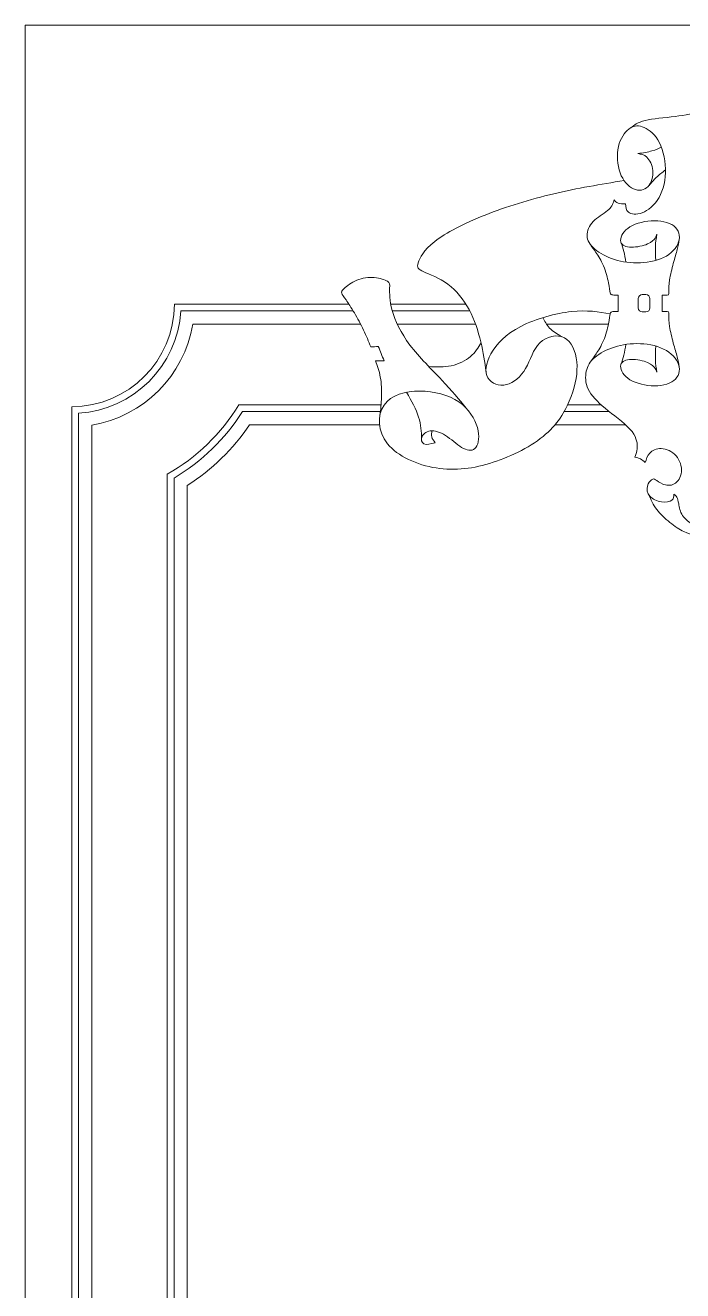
# Model space of a CAD drawing. Header units: millimetres. Extents: x 117 to 292, y -139 to 140.
# Drawn here: x 117.3 to 189.8, y 0 to 139.5 of the extents above; entities that cross this region are included whole.
import ezdxf

# ---------------------------------------------------------------- set-up
doc = ezdxf.new("R2010")
doc.units = ezdxf.units.MM
doc.header["$MEASUREMENT"] = 0
doc.layers.add('Layer 1', color=7, linetype='Continuous')

msp = doc.modelspace()

# ---------------------------------------------------------------- linework, layer by layer
at = {"layer": 'Layer 1', "lineweight": 20}
msp.add_lwpolyline([(117.2805, -125.8159), (292.3821, -125.8159), (292.3821, 139.5085), (117.2805, 139.5085), (117.2805, -125.8159)], close=True, dxfattribs=at)
for points, knots in [([(193.3538, 131.0286), (192.9224, 130.667), (192.4908, 130.3053), (191.7778, 130.0384), (191.7778, 130.0384), (191.0647, 129.7714), (190.07, 129.599), (188.9152, 129.4587), (188.9152, 129.4587), (187.7605, 129.3184), (186.4457, 129.2101), (185.6065, 129.0099), (185.6065, 129.0099), (184.7674, 128.8098), (184.4038, 128.5178), (184.0402, 128.2259)], [0, 0, 0, 0, 0.2, 0.2, 0.2, 0.2, 0.4, 0.4, 0.4, 0.4, 0.6, 0.6, 0.6, 0.6, 1, 1, 1, 1]), ([(187.3956, 126.0742), (187.0986, 125.9267), (186.8015, 125.779), (186.3724, 125.661), (186.3724, 125.661), (185.9432, 125.543), (185.3816, 125.4543), (184.8203, 125.3659), (184.8203, 125.3659), (185.16, 125.3117), (185.4999, 125.2576), (185.81, 124.9622), (185.81, 124.9622), (186.1202, 124.6667), (186.4011, 124.1299), (186.4528, 123.4971), (186.4528, 123.4971), (186.5045, 122.8644), (186.3271, 122.1355), (185.9333, 121.7244), (185.9333, 121.7244), (185.5393, 121.3133), (184.9286, 121.2196), (184.3378, 121.4855), (184.3378, 121.4855), (183.7468, 121.7514), (183.1755, 122.3769), (182.858, 123.2509), (182.858, 123.2509), (182.5404, 124.1249), (182.4763, 125.2478), (182.6782, 126.1414), (182.6782, 126.1414), (182.8801, 127.0352), (183.348, 127.7), (183.8133, 128.0693), (183.8133, 128.0693), (184.2786, 128.4385), (184.7416, 128.5126), (185.3005, 128.3279), (185.3005, 128.3279), (185.8594, 128.1432), (186.5143, 127.7), (187.0066, 126.8826), (187.0066, 126.8826), (187.4991, 126.0652), (187.8291, 124.8733), (187.8635, 123.7015), (187.8635, 123.7015), (187.898, 122.5295), (187.637, 121.3771), (187.1471, 120.5155), (187.1471, 120.5155), (186.6571, 119.6538), (185.9381, 119.0825), (185.2906, 118.8436), (185.2906, 118.8436), (184.6431, 118.6048), (184.0669, 118.6985), (183.774, 118.9175), (183.774, 118.9175), (183.4809, 119.1366), (183.471, 119.4814), (183.4612, 119.8261), (183.4612, 119.8261), (183.1609, 119.8261), (182.8604, 119.826), (182.6488, 119.9022), (182.6488, 119.9022), (182.4371, 119.9786), (182.3139, 120.1313), (182.1909, 120.2839), (182.1909, 120.2839), (182.0924, 119.9245), (181.9939, 119.5649), (181.6123, 119.2103), (181.6123, 119.2103), (181.2306, 118.8558), (180.5658, 118.5062), (180.0734, 118.0557), (180.0734, 118.0557), (179.581, 117.6051), (179.2608, 117.0535), (179.214, 116.5217), (179.214, 116.5217), (179.1672, 115.99), (179.3939, 115.4777), (179.874, 115.0075), (179.874, 115.0075), (180.354, 114.5373), (181.0878, 114.1088), (181.9224, 113.8036), (181.9224, 113.8036), (182.757, 113.4983), (183.6928, 113.316), (184.7046, 113.316), (184.7046, 113.316), (185.7165, 113.316), (186.805, 113.4983), (187.6494, 113.9118), (187.6494, 113.9118), (188.4939, 114.3254), (189.0947, 114.9707), (189.3064, 115.6304), (189.3064, 115.6304), (189.5183, 116.2902), (189.3408, 116.9649), (188.7745, 117.3957), (188.7745, 117.3957), (188.2083, 117.8266), (187.253, 118.0138), (186.2805, 117.9547), (186.2805, 117.9547), (185.3079, 117.8956), (184.318, 117.5903), (183.6976, 117.1274), (183.6976, 117.1274), (183.0772, 116.6645), (182.826, 116.044), (182.9343, 115.6452), (182.9343, 115.6452), (183.0427, 115.2464), (183.5105, 115.069), (184.1038, 115.0568), (184.1038, 115.0568), (184.6972, 115.0445), (185.4163, 115.1971), (185.8914, 115.4039), (185.8914, 115.4039), (186.3665, 115.6107), (186.5981, 115.8717), (186.7261, 116.0587), (186.7261, 116.0587), (186.8541, 116.2459), (186.8788, 116.3592), (186.9033, 116.4725)], [0, 0, 0, 0, 0.02857143, 0.02857143, 0.02857143, 0.02857143, 0.05714286, 0.05714286, 0.05714286, 0.05714286, 0.08571429, 0.08571429, 0.08571429, 0.08571429, 0.11428571, 0.11428571, 0.11428571, 0.11428571, 0.14285714, 0.14285714, 0.14285714, 0.14285714, 0.17142857, 0.17142857, 0.17142857, 0.17142857, 0.2, 0.2, 0.2, 0.2, 0.22857143, 0.22857143, 0.22857143, 0.22857143, 0.25714286, 0.25714286, 0.25714286, 0.25714286, 0.28571429, 0.28571429, 0.28571429, 0.28571429, 0.31428571, 0.31428571, 0.31428571, 0.31428571, 0.34285714, 0.34285714, 0.34285714, 0.34285714, 0.37142857, 0.37142857, 0.37142857, 0.37142857, 0.4, 0.4, 0.4, 0.4, 0.42857143, 0.42857143, 0.42857143, 0.42857143, 0.45714286, 0.45714286, 0.45714286, 0.45714286, 0.48571429, 0.48571429, 0.48571429, 0.48571429, 0.51428571, 0.51428571, 0.51428571, 0.51428571, 0.54285714, 0.54285714, 0.54285714, 0.54285714, 0.57142857, 0.57142857, 0.57142857, 0.57142857, 0.6, 0.6, 0.6, 0.6, 0.62857143, 0.62857143, 0.62857143, 0.62857143, 0.65714286, 0.65714286, 0.65714286, 0.65714286, 0.68571429, 0.68571429, 0.68571429, 0.68571429, 0.71428571, 0.71428571, 0.71428571, 0.71428571, 0.74285714, 0.74285714, 0.74285714, 0.74285714, 0.77142857, 0.77142857, 0.77142857, 0.77142857, 0.8, 0.8, 0.8, 0.8, 0.82857143, 0.82857143, 0.82857143, 0.82857143, 0.85714286, 0.85714286, 0.85714286, 0.85714286, 0.88571429, 0.88571429, 0.88571429, 0.88571429, 0.91428571, 0.91428571, 0.91428571, 0.91428571, 0.94285714, 0.94285714, 0.94285714, 0.94285714, 1, 1, 1, 1]), ([(187.8661, 123.5705), (187.5085, 123.2996), (187.1507, 123.0287), (186.8478, 122.7441), (186.8478, 122.7441), (186.545, 122.4593), (186.2969, 122.1606), (186.0489, 121.8621)], [0, 0, 0, 0, 0.33333333, 0.33333333, 0.33333333, 0.33333333, 1, 1, 1, 1]), ([(183.2951, 122.3995), (180.7231, 121.9779), (178.1509, 121.5561), (175.5453, 120.9416), (175.5453, 120.9416), (172.9395, 120.327), (170.3001, 119.5194), (167.9759, 118.5937), (167.9759, 118.5937), (165.6517, 117.668), (163.6424, 116.6239), (162.4163, 115.6687), (162.4163, 115.6687), (161.1902, 114.7134), (160.747, 113.8467), (160.5944, 113.3248), (160.5944, 113.3248), (160.4416, 112.8029), (160.5796, 112.6254), (161.2, 112.3399), (161.2, 112.3399), (161.8205, 112.0543), (162.9235, 111.6603), (163.8689, 110.971), (163.8689, 110.971), (164.8144, 110.2816), (165.6024, 109.2966), (166.2031, 108.174), (166.2031, 108.174), (166.8039, 107.0513), (167.2175, 105.7906), (167.4986, 104.6222), (167.4986, 104.6222), (167.7798, 103.4537), (167.9287, 102.3772), (168.0774, 101.3009)], [0, 0, 0, 0, 0.1, 0.1, 0.1, 0.1, 0.2, 0.2, 0.2, 0.2, 0.3, 0.3, 0.3, 0.3, 0.4, 0.4, 0.4, 0.4, 0.5, 0.5, 0.5, 0.5, 0.6, 0.6, 0.6, 0.6, 0.7, 0.7, 0.7, 0.7, 0.8, 0.8, 0.8, 0.8, 1, 1, 1, 1]), ([(186.9033, 116.4725), (186.8347, 116.0244), (186.7659, 115.5761), (186.7477, 115.0957), (186.7477, 115.0957), (186.7294, 114.6153), (186.7616, 114.1024), (186.7938, 113.5898)], [0, 0, 0, 0, 0.33333333, 0.33333333, 0.33333333, 0.33333333, 1, 1, 1, 1]), ([(187.5028, 109.7711), (187.6378, 109.7704), (187.773, 109.7697), (187.8946, 109.7706), (187.8946, 109.7706), (188.0163, 109.7715), (188.1246, 109.774), (188.1763, 109.8133), (188.1763, 109.8133), (188.228, 109.8527), (188.2231, 109.9292), (188.2244, 110.1876), (188.2244, 110.1876), (188.2256, 110.4461), (188.233, 110.887), (188.3166, 111.4396), (188.3166, 111.4396), (188.4004, 111.9924), (188.5605, 112.6572), (188.7217, 113.2505), (188.7217, 113.2505), (188.883, 113.8439), (189.0456, 114.366), (189.1532, 114.7912), (189.1532, 114.7912), (189.261, 115.2164), (189.3139, 115.5451), (189.3668, 115.8736)], [0, 0, 0, 0, 0.125, 0.125, 0.125, 0.125, 0.25, 0.25, 0.25, 0.25, 0.375, 0.375, 0.375, 0.375, 0.5, 0.5, 0.5, 0.5, 0.625, 0.625, 0.625, 0.625, 0.75, 0.75, 0.75, 0.75, 1, 1, 1, 1]), ([(182.6278, 109.7711), (182.4065, 109.7735), (182.1849, 109.776), (182.0387, 109.7895), (182.0387, 109.7895), (181.8923, 109.803), (181.8208, 109.8278), (181.7692, 110.0259), (181.7692, 110.0259), (181.7175, 110.2241), (181.6853, 110.596), (181.5771, 111.1351), (181.5771, 111.1351), (181.4688, 111.6743), (181.284, 112.381), (181.0268, 112.9867), (181.0268, 112.9867), (180.7696, 113.5923), (180.4395, 114.0971), (180.1956, 114.4609), (180.1956, 114.4609), (179.9516, 114.8247), (179.7935, 115.0476), (179.6355, 115.2705)], [0, 0, 0, 0, 0.14285714, 0.14285714, 0.14285714, 0.14285714, 0.28571429, 0.28571429, 0.28571429, 0.28571429, 0.42857143, 0.42857143, 0.42857143, 0.42857143, 0.57142857, 0.57142857, 0.57142857, 0.57142857, 0.71428571, 0.71428571, 0.71428571, 0.71428571, 1, 1, 1, 1]), ([(183.486, 113.406), (183.4262, 113.815), (183.3665, 114.224), (183.2779, 114.587), (183.2779, 114.587), (183.1894, 114.9499), (183.0719, 115.2668), (182.9545, 115.5836)], [0, 0, 0, 0, 0.33333333, 0.33333333, 0.33333333, 0.33333333, 1, 1, 1, 1]), ([(165.8875, 97.3051), (165.0998, 98.2607), (164.3121, 99.2166), (163.2141, 100.3788), (163.2141, 100.3788), (162.1161, 101.5412), (160.7077, 102.9101), (159.6884, 104.2667), (159.6884, 104.2667), (158.6691, 105.6233), (158.0387, 106.9678), (157.731, 108.0683), (157.731, 108.0683), (157.4232, 109.1689), (157.438, 110.0257), (157.4502, 110.5156), (157.4502, 110.5156), (157.4625, 111.0056), (157.4725, 111.1288), (157.2017, 111.2913), (157.2017, 111.2913), (156.9308, 111.4538), (156.3792, 111.6557), (155.7564, 111.7099), (155.7564, 111.7099), (155.1335, 111.764), (154.439, 111.6704), (153.8359, 111.4193), (153.8359, 111.4193), (153.2327, 111.1682), (152.7205, 110.7595), (152.4374, 110.5009), (152.4374, 110.5009), (152.1542, 110.2424), (152.1, 110.134), (152.1616, 109.974), (152.1616, 109.974), (152.2231, 109.814), (152.4005, 109.6022), (152.6492, 109.2452), (152.6492, 109.2452), (152.8979, 108.8882), (153.218, 108.386), (153.5628, 107.8025), (153.5628, 107.8025), (153.9075, 107.2189), (154.2769, 106.5542), (154.5821, 105.9165), (154.5821, 105.9165), (154.8874, 105.2788), (155.1288, 104.6681), (155.37, 104.0575), (155.37, 104.0575), (155.6457, 104.0722), (155.9215, 104.0871), (156.1972, 104.1018), (156.1972, 104.1018), (156.4089, 103.5799), (156.6208, 103.0579), (156.8325, 102.5359), (156.8325, 102.5359), (156.5174, 102.531), (156.2021, 102.5261), (155.887, 102.5212), (155.887, 102.5212), (156.0938, 101.9697), (156.3006, 101.4181), (156.4212, 100.7362), (156.4212, 100.7362), (156.5418, 100.0541), (156.5764, 99.2416), (156.5542, 98.5202), (156.5542, 98.5202), (156.532, 97.7989), (156.4529, 97.1686), (156.3741, 96.5384)], [0, 0, 0, 0, 0.05, 0.05, 0.05, 0.05, 0.1, 0.1, 0.1, 0.1, 0.15, 0.15, 0.15, 0.15, 0.2, 0.2, 0.2, 0.2, 0.25, 0.25, 0.25, 0.25, 0.3, 0.3, 0.3, 0.3, 0.35, 0.35, 0.35, 0.35, 0.4, 0.4, 0.4, 0.4, 0.45, 0.45, 0.45, 0.45, 0.5, 0.5, 0.5, 0.5, 0.55, 0.55, 0.55, 0.55, 0.6, 0.6, 0.6, 0.6, 0.65, 0.65, 0.65, 0.65, 0.7, 0.7, 0.7, 0.7, 0.75, 0.75, 0.75, 0.75, 0.8, 0.8, 0.8, 0.8, 0.85, 0.85, 0.85, 0.85, 0.9, 0.9, 0.9, 0.9, 1, 1, 1, 1]), ([(185.6971, 109.8303), (185.6971, 109.8303), (185.306, 109.8303), (185.306, 109.8303), (185.306, 109.8303), (185.06, 109.8303), (184.8594, 109.6296), (184.8594, 109.3836), (184.8594, 109.3836), (184.8594, 109.3836), (184.8594, 108.3565), (184.8594, 108.3565), (184.8594, 108.3565), (184.8594, 108.1105), (185.06, 107.9098), (185.306, 107.9098), (185.306, 107.9098), (185.306, 107.9098), (185.6971, 107.9098), (185.6971, 107.9098), (185.6971, 107.9098), (185.9431, 107.9098), (186.1438, 108.1105), (186.1438, 108.3565), (186.1438, 108.3565), (186.1438, 108.3565), (186.1438, 109.3836), (186.1438, 109.3836), (186.1438, 109.3836), (186.1438, 109.6296), (185.9431, 109.8303), (185.6971, 109.8303)], [0, 0, 0, 0, 0.11111111, 0.11111111, 0.11111111, 0.11111111, 0.22222222, 0.22222222, 0.22222222, 0.22222222, 0.33333333, 0.33333333, 0.33333333, 0.33333333, 0.44444444, 0.44444444, 0.44444444, 0.44444444, 0.55555556, 0.55555556, 0.55555556, 0.55555556, 0.66666667, 0.66666667, 0.66666667, 0.66666667, 0.77777778, 0.77777778, 0.77777778, 0.77777778, 1, 1, 1, 1]), ([(181.7692, 107.7142), (180.5012, 107.9283), (179.2332, 108.1425), (177.4962, 107.9543), (177.4962, 107.9543), (175.7593, 107.7659), (173.553, 107.1748), (171.9133, 106.323), (171.9133, 106.323), (170.2736, 105.4711), (169.2, 104.3582), (168.6092, 103.3094), (168.6092, 103.3094), (168.0182, 102.2606), (167.9099, 101.2755), (168.2841, 100.6404), (168.2841, 100.6404), (168.6583, 100.0052), (169.5153, 99.7194), (170.3276, 99.9066), (170.3276, 99.9066), (171.1401, 100.0938), (171.9084, 100.7536), (172.4402, 101.6793), (172.4402, 101.6793), (172.9719, 102.605), (173.2675, 103.7969), (174.0012, 104.5158), (174.0012, 104.5158), (174.7348, 105.2347), (175.9069, 105.4809), (176.7143, 105.0673), (176.7143, 105.0673), (177.5219, 104.6537), (177.9652, 103.5801), (178.0785, 102.4131), (178.0785, 102.4131), (178.1917, 101.2461), (177.975, 99.9854), (177.463, 98.6067), (177.463, 98.6067), (176.9509, 97.2279), (176.1432, 95.7308), (174.6463, 94.4309), (174.6463, 94.4309), (173.1494, 93.1309), (170.9629, 92.0278), (168.8456, 91.3385), (168.8456, 91.3385), (166.7281, 90.6491), (164.6795, 90.3733), (162.5769, 90.713), (162.5769, 90.713), (160.4743, 91.0528), (158.3173, 92.0082), (157.2144, 93.382), (157.2144, 93.382), (156.1115, 94.7558), (156.0621, 96.5484), (156.8352, 97.6563), (156.8352, 97.6563), (157.6084, 98.7642), (159.2039, 99.1878), (160.7894, 99.1878), (160.7894, 99.1878), (162.375, 99.1878), (163.9509, 98.7642), (165.0687, 98.001), (165.0687, 98.001), (166.1864, 97.2377), (166.8463, 96.1347), (167.1171, 95.1745), (167.1171, 95.1745), (167.388, 94.2142), (167.2697, 93.3968), (166.9595, 92.9881), (166.9595, 92.9881), (166.6493, 92.5794), (166.147, 92.5794), (165.5955, 92.865), (165.5955, 92.865), (165.044, 93.1506), (164.4432, 93.7219), (163.8375, 94.1404), (163.8375, 94.1404), (163.2318, 94.559), (162.6212, 94.8248), (162.114, 94.8199), (162.114, 94.8199), (161.6068, 94.815), (161.2031, 94.5392), (161.0406, 94.2093), (161.0406, 94.2093), (160.878, 93.8795), (160.9569, 93.4952), (161.2326, 93.3672), (161.2326, 93.3672), (161.5084, 93.2392), (161.9812, 93.3673), (162.4538, 93.4953), (162.4538, 93.4953), (162.3011, 93.7094), (162.1482, 93.9237), (162.0916, 94.1443), (162.0916, 94.1443), (162.035, 94.3651), (162.0745, 94.5926), (162.114, 94.8199)], [0, 0, 0, 0, 0.03571429, 0.03571429, 0.03571429, 0.03571429, 0.07142857, 0.07142857, 0.07142857, 0.07142857, 0.10714286, 0.10714286, 0.10714286, 0.10714286, 0.14285714, 0.14285714, 0.14285714, 0.14285714, 0.17857143, 0.17857143, 0.17857143, 0.17857143, 0.21428571, 0.21428571, 0.21428571, 0.21428571, 0.25, 0.25, 0.25, 0.25, 0.28571429, 0.28571429, 0.28571429, 0.28571429, 0.32142857, 0.32142857, 0.32142857, 0.32142857, 0.35714286, 0.35714286, 0.35714286, 0.35714286, 0.39285714, 0.39285714, 0.39285714, 0.39285714, 0.42857143, 0.42857143, 0.42857143, 0.42857143, 0.46428571, 0.46428571, 0.46428571, 0.46428571, 0.5, 0.5, 0.5, 0.5, 0.53571429, 0.53571429, 0.53571429, 0.53571429, 0.57142857, 0.57142857, 0.57142857, 0.57142857, 0.60714286, 0.60714286, 0.60714286, 0.60714286, 0.64285714, 0.64285714, 0.64285714, 0.64285714, 0.67857143, 0.67857143, 0.67857143, 0.67857143, 0.71428571, 0.71428571, 0.71428571, 0.71428571, 0.75, 0.75, 0.75, 0.75, 0.78571429, 0.78571429, 0.78571429, 0.78571429, 0.82142857, 0.82142857, 0.82142857, 0.82142857, 0.85714286, 0.85714286, 0.85714286, 0.85714286, 0.89285714, 0.89285714, 0.89285714, 0.89285714, 0.92857143, 0.92857143, 0.92857143, 0.92857143, 1, 1, 1, 1]), ([(182.6278, 107.969), (182.4065, 107.9665), (182.1849, 107.9641), (182.0387, 107.9506), (182.0387, 107.9506), (181.8923, 107.9371), (181.8208, 107.9123), (181.7692, 107.7142), (181.7692, 107.7142), (181.7175, 107.516), (181.6853, 107.1441), (181.5771, 106.605), (181.5771, 106.605), (181.4688, 106.0657), (181.284, 105.3591), (181.0268, 104.7534), (181.0268, 104.7534), (180.7696, 104.1477), (180.4395, 103.643), (180.2034, 103.2888), (180.2034, 103.2888), (179.9673, 102.9346), (179.8248, 102.7309), (179.6826, 102.5272)], [0, 0, 0, 0, 0.14285714, 0.14285714, 0.14285714, 0.14285714, 0.28571429, 0.28571429, 0.28571429, 0.28571429, 0.42857143, 0.42857143, 0.42857143, 0.42857143, 0.57142857, 0.57142857, 0.57142857, 0.57142857, 0.71428571, 0.71428571, 0.71428571, 0.71428571, 1, 1, 1, 1]), ([(187.5028, 107.969), (187.6378, 107.9697), (187.773, 107.9703), (187.8946, 107.9694), (187.8946, 107.9694), (188.0163, 107.9685), (188.1246, 107.9661), (188.1763, 107.9268), (188.1763, 107.9268), (188.228, 107.8874), (188.2231, 107.8109), (188.2244, 107.5525), (188.2244, 107.5525), (188.2256, 107.294), (188.233, 106.8531), (188.3166, 106.3005), (188.3166, 106.3005), (188.4004, 105.7477), (188.5605, 105.0828), (188.7217, 104.4895), (188.7217, 104.4895), (188.883, 103.8961), (189.0456, 103.3741), (189.1532, 102.9489), (189.1532, 102.9489), (189.261, 102.5236), (189.3139, 102.195), (189.3668, 101.8665)], [0, 0, 0, 0, 0.125, 0.125, 0.125, 0.125, 0.25, 0.25, 0.25, 0.25, 0.375, 0.375, 0.375, 0.375, 0.5, 0.5, 0.5, 0.5, 0.625, 0.625, 0.625, 0.625, 0.75, 0.75, 0.75, 0.75, 1, 1, 1, 1]), ([(174.3405, 107.2906), (174.5341, 106.89), (174.728, 106.4892), (175.0732, 106.1387), (175.0732, 106.1387), (175.4183, 105.7881), (175.9151, 105.4876), (176.4118, 105.1872)], [0, 0, 0, 0, 0.33333333, 0.33333333, 0.33333333, 0.33333333, 1, 1, 1, 1]), ([(161.7669, 101.8855), (162.6062, 101.8487), (163.4457, 101.8118), (164.2469, 101.9854), (164.2469, 101.9854), (165.0482, 102.159), (165.8116, 102.5433), (166.3518, 102.9978), (166.3518, 102.9978), (166.8922, 103.4524), (167.2097, 103.9776), (167.527, 104.5026)], [0, 0, 0, 0, 0.25, 0.25, 0.25, 0.25, 0.5, 0.5, 0.5, 0.5, 1, 1, 1, 1]), ([(184.474, 91.9086), (184.5823, 92.1647), (184.6906, 92.4209), (184.7301, 92.8788), (184.7301, 92.8788), (184.7695, 93.3368), (184.7399, 93.9966), (184.1687, 94.7303), (184.1687, 94.7303), (183.5975, 95.464), (182.4847, 96.2716), (181.554, 97.02), (181.554, 97.02), (180.6233, 97.7685), (179.8748, 98.458), (179.4696, 99.1511), (179.4696, 99.1511), (179.0645, 99.8442), (179.0025, 100.5412), (179.0848, 101.1457), (179.0848, 101.1457), (179.1672, 101.7501), (179.3939, 102.2623), (179.874, 102.7326), (179.874, 102.7326), (180.354, 103.2028), (181.0878, 103.6313), (181.9224, 103.9365), (181.9224, 103.9365), (182.757, 104.2418), (183.6928, 104.4241), (184.7046, 104.4241), (184.7046, 104.4241), (185.7165, 104.4241), (186.805, 104.2418), (187.6494, 103.8283), (187.6494, 103.8283), (188.4939, 103.4146), (189.0947, 102.7694), (189.3064, 102.1097), (189.3064, 102.1097), (189.5183, 101.4498), (189.3408, 100.7751), (188.7745, 100.3443), (188.7745, 100.3443), (188.2083, 99.9135), (187.253, 99.7263), (186.2805, 99.7853), (186.2805, 99.7853), (185.3079, 99.8445), (184.318, 100.1498), (183.6976, 100.6127), (183.6976, 100.6127), (183.0772, 101.0755), (182.826, 101.6961), (182.9343, 102.0948), (182.9343, 102.0948), (183.0427, 102.4937), (183.5105, 102.671), (184.1038, 102.6833), (184.1038, 102.6833), (184.6972, 102.6956), (185.4163, 102.543), (185.8914, 102.3361), (185.8914, 102.3361), (186.3665, 102.1293), (186.5981, 101.8684), (186.7261, 101.6813), (186.7261, 101.6813), (186.8541, 101.4942), (186.8788, 101.3808), (186.9033, 101.2676)], [0, 0, 0, 0, 0.05263158, 0.05263158, 0.05263158, 0.05263158, 0.10526316, 0.10526316, 0.10526316, 0.10526316, 0.15789474, 0.15789474, 0.15789474, 0.15789474, 0.21052632, 0.21052632, 0.21052632, 0.21052632, 0.26315789, 0.26315789, 0.26315789, 0.26315789, 0.31578947, 0.31578947, 0.31578947, 0.31578947, 0.36842105, 0.36842105, 0.36842105, 0.36842105, 0.42105263, 0.42105263, 0.42105263, 0.42105263, 0.47368421, 0.47368421, 0.47368421, 0.47368421, 0.52631579, 0.52631579, 0.52631579, 0.52631579, 0.57894737, 0.57894737, 0.57894737, 0.57894737, 0.63157895, 0.63157895, 0.63157895, 0.63157895, 0.68421053, 0.68421053, 0.68421053, 0.68421053, 0.73684211, 0.73684211, 0.73684211, 0.73684211, 0.78947368, 0.78947368, 0.78947368, 0.78947368, 0.84210526, 0.84210526, 0.84210526, 0.84210526, 0.89473684, 0.89473684, 0.89473684, 0.89473684, 1, 1, 1, 1]), ([(183.486, 104.3341), (183.4262, 103.9251), (183.3665, 103.516), (183.2779, 103.1531), (183.2779, 103.1531), (183.1894, 102.7902), (183.0719, 102.4733), (182.9545, 102.1565)], [0, 0, 0, 0, 0.33333333, 0.33333333, 0.33333333, 0.33333333, 1, 1, 1, 1]), ([(186.9033, 101.2676), (186.8347, 101.7157), (186.7659, 102.164), (186.7477, 102.6444), (186.7477, 102.6444), (186.7294, 103.1247), (186.7616, 103.6376), (186.7938, 104.1503)], [0, 0, 0, 0, 0.33333333, 0.33333333, 0.33333333, 0.33333333, 1, 1, 1, 1]), ([(159.3134, 99.0535), (159.8431, 98.1191), (160.3727, 97.1846), (160.6473, 96.3323), (160.6473, 96.3323), (160.9219, 95.48), (160.9416, 94.7096), (160.9612, 93.9393)], [0, 0, 0, 0, 0.33333333, 0.33333333, 0.33333333, 0.33333333, 1, 1, 1, 1]), ([(184.474, 91.9086), (184.6932, 91.8569), (184.9124, 91.8052), (185.1057, 91.7055), (185.1057, 91.7055), (185.299, 91.6058), (185.4665, 91.4581), (185.6339, 91.3103), (185.6339, 91.3103), (185.7422, 91.6796), (185.8506, 92.049), (186.1264, 92.3493), (186.1264, 92.3493), (186.4021, 92.6497), (186.8454, 92.8813), (187.3919, 92.8542), (187.3919, 92.8542), (187.9384, 92.8271), (188.5885, 92.5413), (189.0218, 92.0564), (189.0218, 92.0564), (189.455, 91.5714), (189.6718, 90.8868), (189.6176, 90.2886), (189.6176, 90.2886), (189.5635, 89.6902), (189.2384, 89.1781), (188.8273, 88.9541), (188.8273, 88.9541), (188.4161, 88.73), (187.9187, 88.7941), (187.5519, 88.9393), (187.5519, 88.9393), (187.1851, 89.0846), (186.9486, 89.3111), (186.7763, 89.4244), (186.7763, 89.4244), (186.604, 89.5376), (186.4956, 89.5376), (186.3356, 89.4195), (186.3356, 89.4195), (186.1756, 89.3013), (185.9638, 89.0648), (185.8777, 88.7251), (185.8777, 88.7251), (185.7915, 88.3854), (185.8309, 87.9421), (186.1189, 87.6073), (186.1189, 87.6073), (186.407, 87.2725), (186.9439, 87.0459), (187.4288, 86.9794), (187.4288, 86.9794), (187.9138, 86.913), (188.3472, 87.0065), (188.5638, 87.1739), (188.5638, 87.1739), (188.7805, 87.3413), (188.7805, 87.5827), (188.7805, 87.824), (188.7805, 87.824), (188.9109, 87.7427), (189.0414, 87.6613), (189.1275, 87.5025), (189.1275, 87.5025), (189.2136, 87.3437), (189.2556, 87.1072), (189.3183, 86.7452), (189.3183, 86.7452), (189.381, 86.3833), (189.4649, 85.8958), (189.7455, 85.4711), (189.7455, 85.4711), (190.0261, 85.0463), (190.5039, 84.6844), (190.8781, 84.4961), (190.8781, 84.4961), (191.2523, 84.3078), (191.5232, 84.2929), (191.65, 84.2388), (191.65, 84.2388), (191.7768, 84.1846), (191.7595, 84.091), (191.7116, 83.9495), (191.7116, 83.9495), (191.6636, 83.8079), (191.5847, 83.6182), (191.4777, 83.5001), (191.4777, 83.5001), (191.3706, 83.3819), (191.235, 83.3351), (190.9779, 83.3585), (190.9779, 83.3585), (190.7206, 83.3819), (190.3414, 83.4755), (189.8809, 83.702), (189.8809, 83.702), (189.4205, 83.9285), (188.8788, 84.288), (188.3459, 84.7101), (188.3459, 84.7101), (187.8128, 85.1323), (187.2883, 85.6174), (186.8982, 86.1394), (186.8982, 86.1394), (186.5081, 86.6615), (186.2522, 87.2209), (185.9965, 87.7802)], [0, 0, 0, 0, 0.03571429, 0.03571429, 0.03571429, 0.03571429, 0.07142857, 0.07142857, 0.07142857, 0.07142857, 0.10714286, 0.10714286, 0.10714286, 0.10714286, 0.14285714, 0.14285714, 0.14285714, 0.14285714, 0.17857143, 0.17857143, 0.17857143, 0.17857143, 0.21428571, 0.21428571, 0.21428571, 0.21428571, 0.25, 0.25, 0.25, 0.25, 0.28571429, 0.28571429, 0.28571429, 0.28571429, 0.32142857, 0.32142857, 0.32142857, 0.32142857, 0.35714286, 0.35714286, 0.35714286, 0.35714286, 0.39285714, 0.39285714, 0.39285714, 0.39285714, 0.42857143, 0.42857143, 0.42857143, 0.42857143, 0.46428571, 0.46428571, 0.46428571, 0.46428571, 0.5, 0.5, 0.5, 0.5, 0.53571429, 0.53571429, 0.53571429, 0.53571429, 0.57142857, 0.57142857, 0.57142857, 0.57142857, 0.60714286, 0.60714286, 0.60714286, 0.60714286, 0.64285714, 0.64285714, 0.64285714, 0.64285714, 0.67857143, 0.67857143, 0.67857143, 0.67857143, 0.71428571, 0.71428571, 0.71428571, 0.71428571, 0.75, 0.75, 0.75, 0.75, 0.78571429, 0.78571429, 0.78571429, 0.78571429, 0.82142857, 0.82142857, 0.82142857, 0.82142857, 0.85714286, 0.85714286, 0.85714286, 0.85714286, 0.89285714, 0.89285714, 0.89285714, 0.89285714, 0.92857143, 0.92857143, 0.92857143, 0.92857143, 1, 1, 1, 1])]:
    msp.add_open_spline(points, degree=3, knots=knots, dxfattribs=at)
for points in [[(182.6278, 108.87), (182.6278, 108.87), (182.6278, 109.7711), (182.6278, 109.7711)], [(182.6278, 108.87), (182.6278, 108.87), (182.6278, 107.969), (182.6278, 107.969)], [(187.5028, 108.87), (187.5028, 108.87), (187.5028, 109.7711), (187.5028, 109.7711)], [(187.5028, 108.87), (187.5028, 108.87), (187.5028, 107.969), (187.5028, 107.969)], [(122.3975, 97.4679), (128.6475, 97.4679), (133.7141, 102.5345), (133.7141, 108.7845)], [(123.1449, 96.7433), (129.2123, 97.114), (134.068, 101.9697), (134.4387, 108.0371)], [(152.9575, 108.7845), (152.9575, 108.7845), (133.7141, 108.7845), (133.7141, 108.7845)], [(134.4387, 108.0371), (134.4387, 108.0371), (153.423, 108.0371), (153.423, 108.0371)], [(165.8491, 108.7845), (165.8491, 108.7845), (157.5665, 108.7845), (157.5665, 108.7845)], [(157.7398, 108.0371), (157.7398, 108.0371), (166.2751, 108.0371), (166.2751, 108.0371)], [(124.604, 95.443), (130.3035, 96.3786), (134.8035, 100.8783), (135.7391, 106.578)], [(135.7391, 106.578), (135.7391, 106.578), (154.2491, 106.578), (154.2491, 106.578)], [(158.2907, 106.578), (158.2907, 106.578), (166.9119, 106.578), (166.9119, 106.578)], [(166.6919, 106.578), (166.6919, 106.578), (166.9121, 106.578), (166.9121, 106.578)], [(174.7234, 106.578), (174.7234, 106.578), (181.5771, 106.578), (181.5771, 106.578)], [(132.9321, 90.0403), (136.1716, 91.8649), (138.8904, 94.5049), (140.8102, 97.6818)], [(156.5031, 97.6817), (156.5031, 97.6817), (140.8102, 97.6817), (140.8102, 97.6817)], [(165.5769, 97.6817), (165.5769, 97.6817), (165.488, 97.6817), (165.488, 97.6817)], [(165.488, 97.6817), (165.488, 97.6817), (165.577, 97.6817), (165.577, 97.6817)], [(177.0774, 97.6817), (177.0774, 97.6817), (180.7673, 97.6817), (180.7673, 97.6817)], [(122.3975, 97.4679), (122.3975, 97.4679), (122.3975, -89.4046), (122.3975, -89.4046)], [(123.1449, -88.8719), (123.1449, -88.8719), (123.1449, 96.7432), (123.1449, 96.7432)], [(133.6796, 89.6081), (136.7418, 91.4136), (139.3338, 93.9318), (141.2273, 96.9343)], [(141.2273, 96.9343), (141.2273, 96.9343), (156.4231, 96.9343), (156.4231, 96.9343)], [(176.6921, 96.9343), (176.6921, 96.9343), (181.661, 96.9343), (181.661, 96.9343)], [(124.604, -87.9749), (124.604, -87.9749), (124.604, 95.4429), (124.604, 95.4429)], [(135.1387, 88.7949), (137.8585, 90.5321), (140.2003, 92.8095), (142.0127, 95.4752)], [(142.0128, 95.4752), (142.0128, 95.4752), (156.3342, 95.4752), (156.3342, 95.4752)], [(175.6776, 95.4752), (175.6776, 95.4752), (183.4533, 95.4752), (183.4533, 95.4752)], [(132.9322, 90.0402), (132.9322, 90.0402), (132.9322, -83.1861), (132.9322, -83.1861)], [(133.6796, -83.3026), (133.6796, -83.3026), (133.6796, 89.608), (133.6796, 89.608)], [(135.1389, -83.6787), (135.1389, -83.6787), (135.1387, 88.7949), (135.1387, 88.7949)]]:
    msp.add_open_spline(points, degree=3, dxfattribs=at)

doc.saveas('drawing.dxf')
